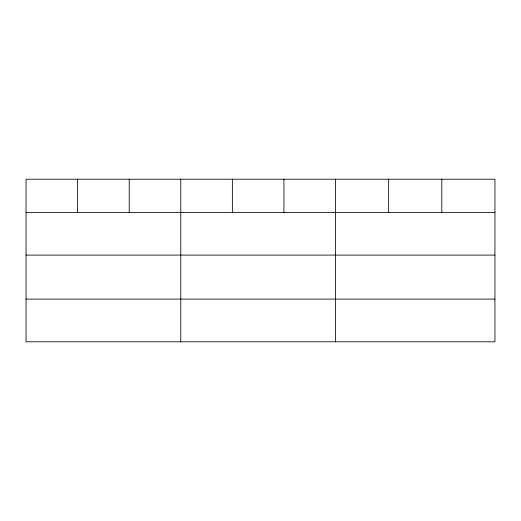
<?xml version="1.0" encoding="UTF-8"?>
<svg xmlns="http://www.w3.org/2000/svg" width="521" height="521" viewBox="0 0 521 521"><rect width="100%" height="100%" fill="white"/><g stroke="black" fill="none" stroke-linecap="round" stroke-linejoin="round"><path stroke-width="0.78" d="M494.95 255.095L494.95 179.204L26.05 179.204L26.05 341.796L494.95 341.796L494.95 255.095L26.05 255.095M26.05 212.392L494.95 212.392M26.05 299.093L494.95 299.093M441.808 179.204L441.808 212.392M388.666 179.204L388.666 212.392M335.524 179.204L335.524 341.796M283.945 179.204L283.945 212.392M232.366 179.204L232.366 212.392M180.787 179.204L180.787 341.796M129.208 179.204L129.208 212.392M77.629 179.204L77.629 212.392"/></g></svg>
